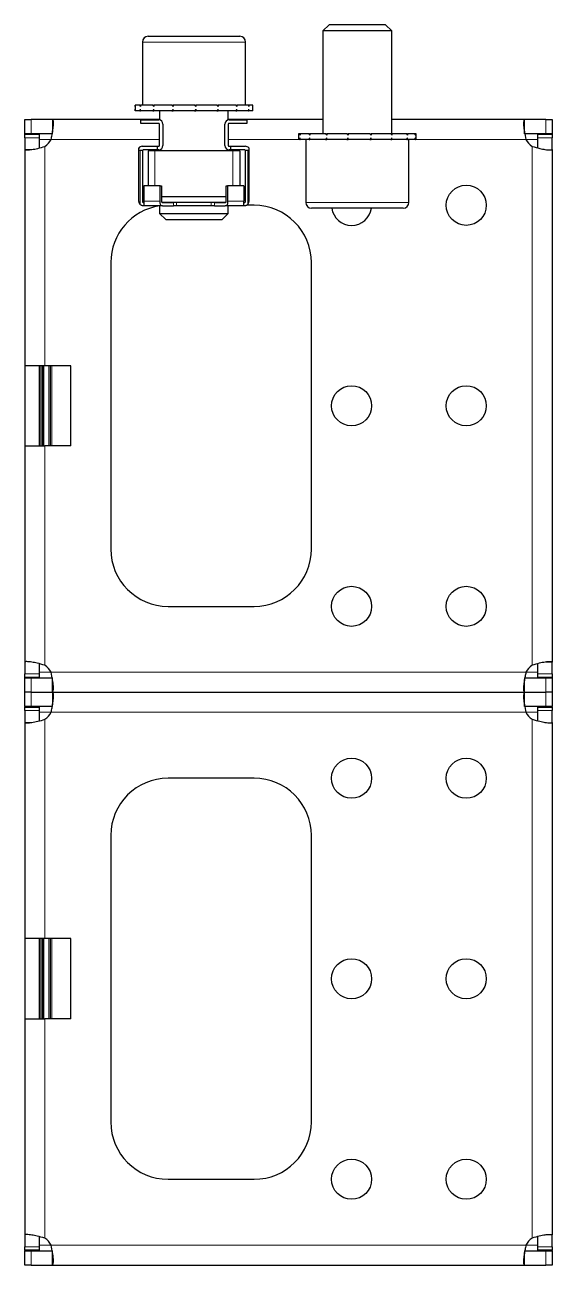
# Model space of a CAD drawing. Header units: millimetres. Extents: x 0 to 4022, y -762 to 566.
# Drawn here: x 3929.7 to 4021.7, y 289.4 to 505.9 of the extents above; entities that cross this region are included whole.
import ezdxf

# ---------------------------------------------------------------- set-up
doc = ezdxf.new("R2010")
doc.units = ezdxf.units.MM

msp = doc.modelspace()

# ---------------------------------------------------------------- linework, layer by layer
at = {"color": 7, "linetype": 'Continuous', "lineweight": 25}
for p, q in [((3982.74, 505.89), (3981.67, 504.82)), ((3981.67, 504.82), (3981.67, 486.89)), ((3993.67, 504.82), (3981.67, 504.82)), ((3992.59, 505.89), (3982.74, 505.89)), ((3993.67, 504.82), (3992.59, 505.89)), ((3993.67, 486.89), (3993.67, 504.82)), ((3950.17, 502.89), (3950.17, 491.89)), ((3951.17, 503.89), (3959.61, 503.89)), ((3959.61, 503.89), (3967.17, 503.89)), ((3968.17, 491.89), (3968.17, 502.89)), ((3948.92, 491.89), (3948.92, 490.89)), ((3948.92, 491.89), (3948.92, 491.64)), ((3949.73, 491.89), (3948.92, 491.89)), ((3948.92, 491.89), (3948.92, 491.89)), ((3949.73, 491.89), (3949.84, 491.89)), ((3949.84, 491.89), (3949.84, 491.64)), ((3951.99, 491.89), (3949.84, 491.89)), ((3951.99, 491.89), (3952.17, 491.89)), ((3952.17, 491.89), (3952.17, 491.64)), ((3955.34, 491.89), (3952.17, 491.89)), ((3955.34, 491.89), (3955.57, 491.89)), ((3955.57, 491.89), (3955.57, 491.64)), ((3959.27, 491.89), (3955.57, 491.89)), ((3959.27, 491.89), (3959.35, 491.89)), ((3959.47, 491.89), (3959.52, 491.89)), ((3959.52, 491.89), (3959.52, 491.64)), ((3963.18, 491.89), (3959.52, 491.89)), ((3963.18, 491.89), (3963.41, 491.89)), ((3963.41, 491.89), (3963.41, 491.64)), ((3966.48, 491.89), (3963.41, 491.89)), ((3966.48, 491.89), (3966.66, 491.89)), ((3966.66, 491.89), (3966.66, 491.64)), ((3968.67, 491.89), (3966.66, 491.89)), ((3968.67, 491.89), (3968.76, 491.89)), ((3968.76, 491.89), (3968.76, 491.64)), ((3969.42, 491.89), (3968.76, 491.89)), ((3969.42, 490.89), (3969.42, 491.89)), ((3929.67, 486.89), (3929.67, 489.39)), ((3929.67, 489.39), (3930.78, 489.39)), ((3934.5, 489.39), (3930.78, 489.39)), ((3953.17, 489.39), (3934.5, 489.39)), ((3934.5, 489.39), (3934.5, 487.18)), ((3948.92, 490.89), (3948.92, 491.14)), ((3949.73, 490.89), (3948.92, 490.89)), ((3948.92, 490.89), (3948.92, 490.89)), ((3949.73, 490.89), (3949.84, 490.89)), ((3949.84, 490.89), (3949.84, 491.14)), ((3951.99, 490.89), (3949.84, 490.89)), ((3949.92, 489.29), (3953.02, 489.29)), ((3949.92, 488.69), (3949.92, 489.29)), ((3951.99, 490.89), (3952.17, 490.89)), ((3952.17, 490.89), (3952.17, 491.14)), ((3955.34, 490.89), (3952.17, 490.89)), ((3953.17, 490.89), (3953.17, 489.28)), ((3955.34, 490.89), (3955.57, 490.89)), ((3955.57, 490.89), (3955.57, 491.14)), ((3959.27, 490.89), (3955.57, 490.89)), ((3959.27, 490.89), (3959.43, 490.89)), ((3959.43, 490.89), (3959.52, 490.89)), ((3959.52, 490.89), (3959.52, 491.14)), ((3963.18, 490.89), (3959.52, 490.89)), ((3963.18, 490.89), (3963.41, 490.89)), ((3963.41, 490.89), (3963.41, 491.14)), ((3966.48, 490.89), (3963.41, 490.89)), ((3965.17, 489.28), (3965.17, 490.89)), ((3981.67, 489.39), (3965.17, 489.39)), ((3965.32, 489.29), (3968.42, 489.29)), ((3966.48, 490.89), (3966.66, 490.89)), ((3966.66, 490.89), (3966.66, 491.14)), ((3968.67, 490.89), (3966.66, 490.89)), ((3968.42, 489.29), (3968.42, 488.69)), ((3968.67, 490.89), (3968.76, 490.89)), ((3968.76, 490.89), (3968.76, 491.14)), ((3969.42, 490.89), (3968.76, 490.89)), ((4016.83, 489.39), (3993.67, 489.39)), ((4016.83, 486.89), (4016.83, 489.39)), ((4020.56, 489.39), (4016.83, 489.39)), ((4020.56, 489.39), (4021.67, 489.39)), ((4021.67, 489.39), (4021.67, 486.89)), ((3953.02, 488.69), (3949.92, 488.69)), ((3953.17, 484.84), (3953.17, 488.54)), ((3953.77, 488.54), (3953.77, 484.84)), ((3964.57, 484.84), (3964.57, 488.54)), ((3965.17, 488.54), (3965.17, 484.84)), ((3968.42, 488.69), (3965.32, 488.69)), ((3930.78, 486.89), (3929.67, 486.89)), ((3929.67, 486.89), (3929.67, 486.79)), ((3929.67, 486.79), (3932.17, 486.79)), ((3929.67, 486.18), (3929.67, 486.79)), ((3929.67, 486.18), (3929.67, 484.12)), ((3934.5, 486.89), (3930.78, 486.89)), ((3932.17, 486.79), (3932.17, 486.18)), ((3932.17, 486.18), (3932.17, 484.36)), ((3977.42, 486.89), (3977.42, 485.89)), ((3977.65, 486.89), (3977.42, 486.89)), ((3977.65, 485.89), (3977.42, 485.89)), ((3977.65, 486.89), (3977.71, 486.89)), ((3977.65, 485.89), (3977.71, 485.89)), ((3977.71, 486.89), (3977.71, 486.64)), ((3979.25, 486.89), (3977.71, 486.89)), ((3977.71, 485.89), (3977.71, 486.14)), ((3979.25, 485.89), (3977.71, 485.89)), ((3978.67, 485.89), (3978.67, 474.89)), ((3979.25, 486.89), (3979.4, 486.89)), ((3979.25, 485.89), (3979.4, 485.89)), ((3979.4, 486.89), (3979.4, 486.64)), ((3982.13, 486.89), (3979.4, 486.89)), ((3979.4, 485.89), (3979.4, 486.14)), ((3982.13, 485.89), (3979.4, 485.89)), ((3982.13, 486.89), (3982.34, 486.89)), ((3982.13, 485.89), (3982.34, 485.89)), ((3982.34, 486.89), (3982.34, 486.64)), ((3985.85, 486.89), (3982.34, 486.89)), ((3982.34, 485.89), (3982.34, 486.14)), ((3985.85, 485.89), (3982.34, 485.89)), ((3985.85, 486.89), (3986.1, 486.89)), ((3985.85, 485.89), (3986.1, 485.89)), ((3986.1, 486.89), (3986.1, 486.64)), ((3989.85, 486.89), (3986.1, 486.89)), ((3986.1, 485.89), (3986.1, 486.14)), ((3989.85, 485.89), (3986.1, 485.89)), ((3989.85, 486.89), (3990.1, 486.89)), ((3989.85, 485.89), (3990.1, 485.89)), ((3990.1, 486.89), (3990.1, 486.64)), ((3993.52, 486.89), (3990.1, 486.89)), ((3990.1, 485.89), (3990.1, 486.14)), ((3993.52, 485.89), (3990.1, 485.89)), ((3993.52, 486.89), (3993.72, 486.89)), ((3993.52, 485.89), (3993.72, 485.89)), ((3993.72, 486.89), (3993.72, 486.64)), ((3996.29, 486.89), (3993.72, 486.89)), ((3993.72, 485.89), (3993.72, 486.14)), ((3996.29, 485.89), (3993.72, 485.89)), ((3996.29, 486.89), (3996.43, 486.89)), ((3996.29, 485.89), (3996.43, 485.89)), ((3997.75, 486.89), (3996.43, 486.89)), ((3996.43, 486.89), (3996.43, 486.64)), ((3996.43, 485.89), (3996.43, 486.14)), ((3997.75, 485.89), (3996.43, 485.89)), ((3996.67, 474.89), (3996.67, 485.89)), ((3997.75, 486.89), (3997.8, 486.89)), ((3997.75, 485.89), (3997.8, 485.89)), ((3997.8, 486.89), (3997.8, 486.64)), ((3997.92, 486.89), (3997.8, 486.89)), ((3997.8, 485.89), (3997.8, 486.14)), ((3997.92, 485.89), (3997.8, 485.89)), ((3997.92, 485.89), (3997.92, 486.89)), ((4020.56, 486.89), (4016.83, 486.89)), ((4019.17, 486.79), (4021.67, 486.79)), ((4019.17, 486.18), (4019.17, 486.79)), ((4019.17, 484.34), (4019.17, 486.18)), ((4021.67, 486.89), (4020.56, 486.89)), ((4021.67, 486.79), (4021.67, 486.89)), ((4021.67, 486.79), (4021.67, 486.18)), ((4021.67, 484.12), (4021.67, 486.18)), ((3929.67, 484.12), (3930.76, 484.12)), ((3929.67, 484.12), (3929.67, 446.39)), ((3949.57, 483.97), (3949.57, 484.39)), ((3949.57, 475.04), (3949.57, 483.97)), ((3949.78, 483.97), (3949.57, 483.97)), ((3950.17, 483.97), (3949.78, 483.97)), ((3950.12, 484.69), (3952.77, 484.69)), ((3950.32, 484.09), (3950.17, 483.97)), ((3950.17, 483.94), (3950.17, 475.04)), ((3952.77, 484.09), (3950.32, 484.09)), ((3951.17, 483.89), (3951.17, 477.76)), ((3952.37, 483.89), (3951.17, 483.89)), ((3965.97, 483.89), (3952.37, 483.89)), ((3952.77, 484.69), (3952.77, 484.09)), ((3952.77, 484.69), (3953.02, 484.69)), ((3953.02, 484.09), (3952.77, 484.09)), ((3953.17, 484.11), (3953.17, 483.89)), ((3965.17, 483.89), (3965.17, 484.11)), ((3965.32, 484.69), (3965.57, 484.69)), ((3965.57, 484.09), (3965.32, 484.09)), ((3965.57, 484.69), (3965.57, 484.09)), ((3965.57, 484.69), (3968.12, 484.69)), ((3968.02, 484.09), (3965.57, 484.09)), ((3967.17, 483.89), (3965.97, 483.89)), ((3967.17, 483.89), (3967.17, 477.76)), ((3968.16, 483.97), (3968.02, 484.09)), ((3968.17, 483.94), (3968.16, 483.97)), ((3968.56, 483.97), (3968.16, 483.97)), ((3968.17, 475.04), (3968.17, 483.94)), ((3968.77, 483.97), (3968.56, 483.97)), ((3968.77, 484.39), (3968.77, 483.97)), ((3968.77, 483.97), (3968.77, 475.04)), ((4021.67, 484.12), (4021.67, 394.67)), ((3950.44, 477.76), (3950.44, 475.09)), ((3953.29, 477.76), (3950.44, 477.76)), ((3953.29, 475.09), (3953.29, 477.76)), ((3953.29, 477.76), (3953.51, 477.76)), ((3953.51, 477.76), (3953.51, 475.09)), ((3964.82, 475.09), (3964.82, 477.76)), ((3964.82, 477.76), (3965.04, 477.76)), ((3965.04, 477.76), (3965.04, 475.09)), ((3967.9, 477.76), (3965.04, 477.76)), ((3967.9, 477.76), (3967.9, 475.09)), ((3950.32, 474.89), (3950.43, 474.89)), ((3950.34, 474.29), (3950.32, 474.29)), ((3950.34, 474.29), (3950.34, 474.29)), ((3950.44, 474.29), (3950.34, 474.29)), ((3950.43, 474.89), (3950.43, 474.89)), ((3950.43, 474.89), (3950.44, 474.89)), ((3950.44, 474.89), (3950.43, 474.89)), ((3950.44, 475.09), (3950.44, 474.29)), ((3953.69, 474.29), (3950.44, 474.29)), ((3953.17, 474.29), (3953.17, 472.97)), ((3964.82, 475.89), (3953.51, 475.89)), ((3964.66, 474.89), (3953.67, 474.89)), ((3953.69, 474.89), (3955.59, 474.89)), ((3953.69, 474.29), (3955.59, 474.29)), ((3956.14, 474.89), (3955.59, 474.89)), ((3956.14, 474.29), (3955.59, 474.29)), ((3962.19, 474.89), (3956.14, 474.89)), ((3962.19, 474.29), (3956.14, 474.29)), ((3962.74, 474.89), (3962.19, 474.89)), ((3962.74, 474.29), (3962.19, 474.29)), ((3962.74, 474.89), (3964.64, 474.89)), ((3962.74, 474.29), (3964.64, 474.29)), ((3967.9, 474.29), (3964.64, 474.29)), ((3965.17, 472.97), (3965.17, 474.29)), ((3967.9, 474.29), (3967.9, 475.09)), ((3967.9, 474.89), (3967.9, 474.89)), ((3967.9, 474.89), (3968.02, 474.89)), ((3967.9, 474.89), (3967.9, 474.89)), ((3967.9, 474.89), (3967.9, 474.89)), ((3968, 474.29), (3967.9, 474.29)), ((3968.02, 474.29), (3968, 474.29)), ((3968, 474.29), (3968, 474.29)), ((3969.67, 474.39), (3968.38, 474.39)), ((3953.17, 472.97), (3954.24, 471.89)), ((3953.17, 472.97), (3959.5, 472.97)), ((3959.5, 472.97), (3965.17, 472.97)), ((3964.09, 471.89), (3965.17, 472.97)), ((3995.67, 473.89), (3979.67, 473.89)), ((3954.24, 471.89), (3959.44, 471.89)), ((3959.44, 471.89), (3964.09, 471.89)), ((3944.67, 464.39), (3944.67, 414.39)), ((3979.67, 414.39), (3979.67, 464.39)), ((3933.17, 446.39), (3929.67, 446.39)), ((3929.67, 446.39), (3929.67, 432.39)), ((3932.17, 446.39), (3932.17, 432.39)), ((3937.67, 446.39), (3933.17, 446.39)), ((3937.67, 432.39), (3937.67, 446.39)), ((3929.67, 432.39), (3933.17, 432.39)), ((3929.67, 432.39), (3929.67, 394.67)), ((3937.67, 432.39), (3933.17, 432.39)), ((3954.67, 404.39), (3969.67, 404.39)), ((3929.67, 394.67), (3929.67, 392.6)), ((3932.17, 394.44), (3932.17, 392.6)), ((4019.17, 392.6), (4019.17, 394.42)), ((4021.67, 394.67), (4020.57, 394.67)), ((4021.67, 392.6), (4021.67, 394.67)), ((3929.67, 391.99), (3929.67, 392.6)), ((3932.17, 391.99), (3929.67, 391.99)), ((3929.67, 391.99), (3929.67, 391.89)), ((3929.67, 389.39), (3929.67, 391.89)), ((3929.67, 391.89), (3930.78, 391.89)), ((3930.78, 391.89), (3934.5, 391.89)), ((3932.17, 392.6), (3932.17, 391.99)), ((3934.5, 389.39), (3934.5, 391.89)), ((4016.83, 391.89), (4020.56, 391.89)), ((4019.17, 391.99), (4019.17, 392.6)), ((4021.67, 391.99), (4019.17, 391.99)), ((4020.56, 391.89), (4021.67, 391.89)), ((4021.67, 392.6), (4021.67, 391.99)), ((4021.67, 391.89), (4021.67, 391.99)), ((4021.67, 391.89), (4021.67, 389.39)), ((4016.83, 389.39), (4016.83, 391.61)), ((3930.78, 389.39), (3929.67, 389.39)), ((3929.67, 386.89), (3929.67, 389.39)), ((3930.78, 389.39), (3934.5, 389.39)), ((3934.5, 389.39), (4016.83, 389.39)), ((3934.5, 389.39), (3934.5, 387.18)), ((4016.83, 389.39), (4020.56, 389.39)), ((4016.83, 386.89), (4016.83, 389.39)), ((4021.67, 389.39), (4020.56, 389.39)), ((4021.67, 389.39), (4021.67, 386.89)), ((3930.78, 386.89), (3929.67, 386.89)), ((3929.67, 386.89), (3929.67, 386.79)), ((3929.67, 386.79), (3932.17, 386.79)), ((3929.67, 386.18), (3929.67, 386.79)), ((3929.67, 386.18), (3929.67, 384.12)), ((3934.5, 386.89), (3930.78, 386.89)), ((3932.17, 386.79), (3932.17, 386.18)), ((3932.17, 386.18), (3932.17, 384.36)), ((4020.56, 386.89), (4016.83, 386.89)), ((4019.17, 386.79), (4021.67, 386.79)), ((4019.17, 386.18), (4019.17, 386.79)), ((4019.17, 384.34), (4019.17, 386.18)), ((4021.67, 386.89), (4020.56, 386.89)), ((4021.67, 386.79), (4021.67, 386.89)), ((4021.67, 386.79), (4021.67, 386.18)), ((4021.67, 384.12), (4021.67, 386.18)), ((3929.67, 384.12), (3930.76, 384.12)), ((3929.67, 384.12), (3929.67, 346.39)), ((4021.67, 384.12), (4021.67, 294.67)), ((3969.67, 374.39), (3954.67, 374.39)), ((3944.67, 364.39), (3944.67, 314.39)), ((3979.67, 314.39), (3979.67, 364.39)), ((3933.17, 346.39), (3929.67, 346.39)), ((3929.67, 346.39), (3929.67, 332.39)), ((3932.17, 346.39), (3932.17, 332.39)), ((3937.67, 346.39), (3933.17, 346.39)), ((3937.67, 332.39), (3937.67, 346.39)), ((3929.67, 332.39), (3933.17, 332.39)), ((3929.67, 332.39), (3929.67, 294.67)), ((3937.67, 332.39), (3933.17, 332.39)), ((3954.67, 304.39), (3969.67, 304.39)), ((3929.67, 294.67), (3929.67, 292.6)), ((4021.67, 294.67), (4020.57, 294.67)), ((4021.67, 292.6), (4021.67, 294.67)), ((3929.67, 291.99), (3929.67, 292.6)), ((3932.17, 294.44), (3932.17, 292.6)), ((3932.17, 292.6), (3932.17, 291.99)), ((4019.17, 292.6), (4019.17, 294.42)), ((4019.17, 291.99), (4019.17, 292.6)), ((4021.67, 292.6), (4021.67, 291.99)), ((3932.17, 291.99), (3929.67, 291.99)), ((3929.67, 291.99), (3929.67, 291.89)), ((3929.67, 289.39), (3929.67, 291.89)), ((3929.67, 291.89), (3930.78, 291.89)), ((3930.78, 291.89), (3934.5, 291.89)), ((3934.5, 289.39), (3934.5, 291.89)), ((4016.83, 291.89), (4020.56, 291.89)), ((4016.83, 289.39), (4016.83, 291.61)), ((4021.67, 291.99), (4019.17, 291.99)), ((4020.56, 291.89), (4021.67, 291.89)), ((4021.67, 291.89), (4021.67, 291.99)), ((4021.67, 291.89), (4021.67, 289.39)), ((3930.78, 289.39), (3929.67, 289.39)), ((3930.78, 289.39), (3934.5, 289.39)), ((3934.5, 289.39), (4016.83, 289.39)), ((4016.83, 289.39), (4020.56, 289.39)), ((4021.67, 289.39), (4020.56, 289.39))]:
    msp.add_line(p, q, dxfattribs=at)
at = {"color": 8, "linetype": 'Continuous', "lineweight": 18}
for p, q in [((3959.66, 502.89), (3950.17, 502.89)), ((3968.17, 502.89), (3959.66, 502.89)), ((3930.78, 489.39), (3930.78, 486.89)), ((4020.56, 486.89), (4020.56, 489.39)), ((3932.17, 486.18), (3929.67, 486.18)), ((3932.17, 485.89), (3934.25, 485.89)), ((3934.25, 485.89), (3953.17, 485.89)), ((3965.17, 485.89), (3977.42, 485.89)), ((3997.92, 485.89), (4017.08, 485.89)), ((4017.08, 485.89), (4019.17, 485.89)), ((4021.67, 486.18), (4019.17, 486.18)), ((3933.17, 484.67), (3933.17, 446.39)), ((3949.78, 483.97), (3949.78, 474.52)), ((3952.37, 483.89), (3952.37, 477.76)), ((3965.97, 483.89), (3965.97, 477.76)), ((3968.56, 483.97), (3968.56, 474.52)), ((4018.17, 484.67), (4018.17, 394.11)), ((3953.29, 475.09), (3950.44, 475.09)), ((3955.59, 474.89), (3955.59, 474.29)), ((3956.14, 474.89), (3956.14, 474.29)), ((3962.19, 474.89), (3962.19, 474.29)), ((3962.74, 474.89), (3962.74, 474.29)), ((3967.9, 475.09), (3965.04, 475.09)), ((3978.67, 474.89), (3996.67, 474.89)), ((3932.47, 432.39), (3932.47, 446.39)), ((3932.67, 446.39), (3932.67, 432.39)), ((3932.78, 432.39), (3932.78, 446.39)), ((3932.98, 446.39), (3932.98, 432.39)), ((3933.86, 432.39), (3933.86, 446.39)), ((3934.06, 446.39), (3934.06, 432.39)), ((3934.16, 432.39), (3934.16, 446.39)), ((3934.36, 446.39), (3934.36, 432.39)), ((3933.17, 432.39), (3933.17, 394.11)), ((3929.67, 392.6), (3932.17, 392.6)), ((3930.78, 391.89), (3930.78, 389.39)), ((3934.25, 392.89), (3932.17, 392.89)), ((3934.25, 392.89), (4017.08, 392.89)), ((4019.17, 392.89), (4017.08, 392.89)), ((4019.17, 392.6), (4021.67, 392.6)), ((4020.56, 389.39), (4020.56, 391.89)), ((3930.78, 389.39), (3930.78, 386.89)), ((4020.56, 386.89), (4020.56, 389.39)), ((3932.17, 386.18), (3929.67, 386.18)), ((3932.17, 385.89), (3934.25, 385.89)), ((3934.25, 385.89), (4017.08, 385.89)), ((4017.08, 385.89), (4019.17, 385.89)), ((4021.67, 386.18), (4019.17, 386.18)), ((3933.17, 384.67), (3933.17, 346.39)), ((4018.17, 384.67), (4018.17, 294.11)), ((3932.47, 332.39), (3932.47, 346.39)), ((3932.67, 346.39), (3932.67, 332.39)), ((3932.78, 332.39), (3932.78, 346.39)), ((3932.98, 346.39), (3932.98, 332.39)), ((3933.86, 332.39), (3933.86, 346.39)), ((3934.06, 346.39), (3934.06, 332.39)), ((3934.16, 332.39), (3934.16, 346.39)), ((3934.36, 346.39), (3934.36, 332.39)), ((3933.17, 332.39), (3933.17, 294.11)), ((3929.67, 292.6), (3932.17, 292.6)), ((3934.25, 292.89), (3932.17, 292.89)), ((3934.25, 292.89), (4017.08, 292.89)), ((4019.17, 292.89), (4017.08, 292.89)), ((4019.17, 292.6), (4021.67, 292.6)), ((3930.78, 291.89), (3930.78, 289.39)), ((4020.56, 289.39), (4020.56, 291.89))]:
    msp.add_line(p, q, dxfattribs=at)
at = {"color": 7, "linetype": 'Continuous', "lineweight": 25}
for centre in [(4006.67, 474.39), (3986.67, 439.39), (4006.67, 439.39), (3986.67, 404.39), (4006.67, 404.39), (3986.67, 374.39), (4006.67, 374.39), (3986.67, 339.39), (4006.67, 339.39), (3986.67, 304.39), (4006.67, 304.39)]:
    msp.add_circle(centre, 3.5, dxfattribs=at)
for centre, radius, start, end in [((3951.17, 502.89), 1, 90, 180), ((3967.17, 502.89), 1, 0, 90), ((3953.02, 488.54), 0.75, 0, 90), ((3965.32, 488.54), 0.75, 90, 180), ((3953.02, 488.54), 0.15, 0, 90), ((3965.32, 488.54), 0.15, 90, 180), ((3931.17, 487.54), 3.5, 304.8499, 331.8729), ((4020.17, 487.54), 3.5, 208.1271, 235.1501), ((3950.17, 483.94), 0.75, 93.7315, 143.2818), ((3953.02, 484.84), 0.15, 270, 0), ((3953.02, 484.84), 0.75, 270, 0), ((3965.32, 484.84), 0.75, 180, 270), ((3965.32, 484.84), 0.15, 180, 270), ((3968.11, 483.83), 0.863, 40.7241, 89.7256), ((3954.67, 464.39), 10, 98.6269, 180), ((3950.32, 475.04), 0.75, 180, 223.9455), ((3968.02, 475.04), 0.75, 316.0545, 0), ((3969.67, 464.39), 10, 0, 90), ((3979.67, 474.89), 1, 180, 270), ((3995.67, 474.89), 1, 270, 0), ((3986.67, 474.39), 3.5, 188.2132, 351.7868), ((3954.67, 414.39), 10, 180, 270), ((3969.67, 414.39), 10, 270, 0), ((3931.17, 391.24), 3.5, 28.1271, 55.1501), ((4020.17, 391.24), 3.5, 124.8499, 151.8729), ((3931.17, 387.54), 3.5, 304.8499, 331.8729), ((4020.17, 387.54), 3.5, 208.1271, 235.1501), ((3954.67, 364.39), 10, 90, 180), ((3969.67, 364.39), 10, 0, 90), ((3954.67, 314.39), 10, 180, 270), ((3969.67, 314.39), 10, 270, 0), ((3931.17, 291.24), 3.5, 28.1271, 55.1501), ((4020.17, 291.24), 3.5, 124.8499, 151.8729)]:
    msp.add_arc(centre, radius, start, end, dxfattribs=at)
for points, knots in [([(3948.92, 491.64), (3948.92, 491.68), (3948.92, 491.75), (3948.92, 491.83), (3948.92, 491.87), (3948.92, 491.89)], [0, 0, 0, 0, 0.499981, 0.749988, 1, 1, 1, 1]), ([(3949.84, 491.64), (3949.82, 491.68), (3949.79, 491.75), (3949.76, 491.83), (3949.74, 491.87), (3949.73, 491.89)], [0, 0, 0, 0, 0.499981, 0.749988, 1, 1, 1, 1]), ([(3952.17, 491.64), (3952.14, 491.68), (3952.09, 491.75), (3952.03, 491.83), (3952, 491.87), (3951.99, 491.89)], [0, 0, 0, 0, 0.499981, 0.749988, 1, 1, 1, 1]), ([(3955.57, 491.64), (3955.53, 491.68), (3955.47, 491.75), (3955.39, 491.83), (3955.35, 491.87), (3955.34, 491.89)], [0, 0, 0, 0, 0.499981, 0.749988, 1, 1, 1, 1]), ([(3959.52, 491.64), (3959.47, 491.68), (3959.41, 491.75), (3959.33, 491.83), (3959.29, 491.87), (3959.27, 491.89)], [0, 0, 0, 0, 0.4999808, 0.7499881, 1, 1, 1, 1]), ([(3959.52, 491.64), (3959.5, 491.71), (3959.47, 491.84), (3959.44, 491.88), (3959.43, 491.89)], [0, 0, 0, 0, 0.561794, 1, 1, 1, 1]), ([(3963.41, 491.64), (3963.37, 491.68), (3963.31, 491.75), (3963.24, 491.83), (3963.2, 491.87), (3963.18, 491.89)], [0, 0, 0, 0, 0.499981, 0.749988, 1, 1, 1, 1]), ([(3966.66, 491.64), (3966.63, 491.68), (3966.59, 491.75), (3966.53, 491.83), (3966.5, 491.87), (3966.48, 491.89)], [0, 0, 0, 0, 0.499981, 0.749988, 1, 1, 1, 1]), ([(3968.76, 491.64), (3968.75, 491.68), (3968.73, 491.75), (3968.7, 491.83), (3968.68, 491.87), (3968.67, 491.89)], [0, 0, 0, 0, 0.499981, 0.749988, 1, 1, 1, 1]), ([(3934.25, 485.89), (3934.31, 486.15), (3934.41, 486.64), (3934.55, 487.46), (3934.65, 488.17), (3934.67, 488.74), (3934.65, 489.1), (3934.6, 489.34), (3934.53, 489.37), (3934.5, 489.39)], [0, 0, 0, 0, 0.144067, 0.271276, 0.474907, 0.597997, 0.726338, 0.860245, 1, 1, 1, 1]), ([(3948.92, 490.89), (3948.92, 490.91), (3948.92, 490.95), (3948.92, 491.04), (3948.92, 491.1), (3948.92, 491.14)], [0, 0, 0, 0, 0.25014, 0.50028, 1, 1, 1, 1]), ([(3949.73, 490.89), (3949.74, 490.91), (3949.76, 490.95), (3949.79, 491.04), (3949.82, 491.1), (3949.84, 491.14)], [0, 0, 0, 0, 0.25014, 0.50028, 1, 1, 1, 1]), ([(3951.99, 490.89), (3952, 490.91), (3952.03, 490.95), (3952.09, 491.04), (3952.14, 491.1), (3952.17, 491.14)], [0, 0, 0, 0, 0.25014, 0.50028, 1, 1, 1, 1]), ([(3955.34, 490.89), (3955.35, 490.91), (3955.39, 490.95), (3955.47, 491.04), (3955.53, 491.1), (3955.57, 491.14)], [0, 0, 0, 0, 0.25014, 0.50028, 1, 1, 1, 1]), ([(3959.27, 490.89), (3959.29, 490.91), (3959.33, 490.95), (3959.41, 491.04), (3959.47, 491.1), (3959.52, 491.14)], [0, 0, 0, 0, 0.25014, 0.50028, 1, 1, 1, 1]), ([(3959.52, 491.14), (3959.5, 491.07), (3959.47, 490.94), (3959.44, 490.91), (3959.43, 490.89)], [0, 0, 0, 0, 0.561794, 1, 1, 1, 1]), ([(3963.18, 490.89), (3963.2, 490.91), (3963.24, 490.95), (3963.31, 491.04), (3963.37, 491.1), (3963.41, 491.14)], [0, 0, 0, 0, 0.25014, 0.50028, 1, 1, 1, 1]), ([(3966.48, 490.89), (3966.5, 490.91), (3966.53, 490.95), (3966.59, 491.04), (3966.63, 491.1), (3966.66, 491.14)], [0, 0, 0, 0, 0.25014, 0.50028, 1, 1, 1, 1]), ([(3968.67, 490.89), (3968.68, 490.91), (3968.7, 490.95), (3968.73, 491.04), (3968.75, 491.1), (3968.76, 491.14)], [0, 0, 0, 0, 0.25014, 0.50028, 1, 1, 1, 1]), ([(4016.83, 489.39), (4016.8, 489.37), (4016.75, 489.33), (4016.68, 488.98), (4016.66, 488.31), (4016.79, 487.2), (4016.98, 486.34), (4017.08, 485.89)], [0, 0, 0, 0, 0.16069, 0.301312, 0.521951, 0.753573, 1, 1, 1, 1]), ([(3977.71, 486.64), (3977.7, 486.68), (3977.68, 486.75), (3977.67, 486.83), (3977.66, 486.87), (3977.65, 486.89)], [0, 0, 0, 0, 0.499981, 0.749988, 1, 1, 1, 1]), ([(3977.65, 485.89), (3977.66, 485.91), (3977.67, 485.95), (3977.68, 486.04), (3977.7, 486.1), (3977.71, 486.14)], [0, 0, 0, 0, 0.2501401, 0.5002802, 1, 1, 1, 1]), ([(3979.4, 486.64), (3979.37, 486.68), (3979.33, 486.75), (3979.29, 486.83), (3979.26, 486.87), (3979.25, 486.89)], [0, 0, 0, 0, 0.499981, 0.749988, 1, 1, 1, 1]), ([(3979.25, 485.89), (3979.26, 485.91), (3979.29, 485.95), (3979.33, 486.04), (3979.37, 486.1), (3979.4, 486.14)], [0, 0, 0, 0, 0.25014, 0.50028, 1, 1, 1, 1]), ([(3982.34, 486.64), (3982.31, 486.68), (3982.25, 486.75), (3982.18, 486.83), (3982.15, 486.87), (3982.13, 486.89)], [0, 0, 0, 0, 0.499981, 0.749988, 1, 1, 1, 1]), ([(3982.13, 485.89), (3982.15, 485.91), (3982.18, 485.95), (3982.25, 486.04), (3982.31, 486.1), (3982.34, 486.14)], [0, 0, 0, 0, 0.25014, 0.50028, 1, 1, 1, 1]), ([(3986.1, 486.64), (3986.06, 486.68), (3986, 486.75), (3985.91, 486.83), (3985.87, 486.87), (3985.85, 486.89)], [0, 0, 0, 0, 0.4999808, 0.7499881, 1, 1, 1, 1]), ([(3985.85, 485.89), (3985.87, 485.91), (3985.91, 485.95), (3986, 486.04), (3986.06, 486.1), (3986.1, 486.14)], [0, 0, 0, 0, 0.25014, 0.50028, 1, 1, 1, 1]), ([(3990.1, 486.64), (3990.06, 486.68), (3989.99, 486.75), (3989.91, 486.83), (3989.87, 486.87), (3989.85, 486.89)], [0, 0, 0, 0, 0.499981, 0.749988, 1, 1, 1, 1]), ([(3989.85, 485.89), (3989.87, 485.91), (3989.91, 485.95), (3989.99, 486.04), (3990.06, 486.1), (3990.1, 486.14)], [0, 0, 0, 0, 0.25014, 0.50028, 1, 1, 1, 1]), ([(3993.72, 486.64), (3993.69, 486.68), (3993.64, 486.75), (3993.57, 486.83), (3993.54, 486.87), (3993.52, 486.89)], [0, 0, 0, 0, 0.499981, 0.749988, 1, 1, 1, 1]), ([(3993.52, 485.89), (3993.54, 485.91), (3993.57, 485.95), (3993.64, 486.04), (3993.69, 486.1), (3993.72, 486.14)], [0, 0, 0, 0, 0.25014, 0.50028, 1, 1, 1, 1]), ([(3996.43, 486.64), (3996.4, 486.68), (3996.37, 486.75), (3996.33, 486.83), (3996.3, 486.87), (3996.29, 486.89)], [0, 0, 0, 0, 0.4999808, 0.7499881, 1, 1, 1, 1]), ([(3996.29, 485.89), (3996.3, 485.91), (3996.33, 485.95), (3996.37, 486.04), (3996.4, 486.1), (3996.43, 486.14)], [0, 0, 0, 0, 0.25014, 0.50028, 1, 1, 1, 1]), ([(3997.8, 486.64), (3997.79, 486.68), (3997.78, 486.75), (3997.77, 486.83), (3997.76, 486.87), (3997.75, 486.89)], [0, 0, 0, 0, 0.499981, 0.749988, 1, 1, 1, 1]), ([(3997.75, 485.89), (3997.76, 485.91), (3997.77, 485.95), (3997.78, 486.04), (3997.79, 486.1), (3997.8, 486.14)], [0, 0, 0, 0, 0.25014, 0.50028, 1, 1, 1, 1]), ([(3929.67, 484.12), (3929.69, 484.1), (3929.74, 484.07), (3930.14, 484.06), (3930.85, 484.1), (3931.95, 484.31), (3932.75, 484.55), (3933.17, 484.67)], [0, 0, 0, 0, 0.17084, 0.319217, 0.548103, 0.767822, 1, 1, 1, 1]), ([(3950.17, 483.97), (3950.17, 483.97), (3950.17, 483.96), (3950.17, 483.95), (3950.17, 483.94)], [0, 0, 0, 0, 0.1035213, 1, 1, 1, 1]), ([(4018.17, 484.67), (4018.62, 484.54), (4019.43, 484.33), (4020.34, 484.13), (4020.93, 484.06), (4021.33, 484.04), (4021.61, 484.06), (4021.65, 484.1), (4021.67, 484.12)], [0, 0, 0, 0, 0.254149, 0.448213, 0.574908, 0.708872, 0.850468, 1, 1, 1, 1]), ([(3950.32, 474.29), (3950.27, 474.3), (3950.19, 474.3), (3950.03, 474.35), (3949.88, 474.43), (3949.81, 474.5), (3949.78, 474.52)], [0, 0, 0, 0, 0.27894, 0.558893, 0.819326, 1, 1, 1, 1]), ([(3950.17, 475.04), (3950.17, 475.03), (3950.17, 475), (3950.19, 474.96), (3950.22, 474.93), (3950.26, 474.9), (3950.3, 474.9), (3950.32, 474.89)], [0, 0, 0, 0, 0.146022, 0.291755, 0.44415, 0.665415, 1, 1, 1, 1]), ([(3953.69, 474.29), (3953.63, 474.3), (3953.49, 474.3), (3953.37, 474.41), (3953.31, 474.58), (3953.29, 474.8), (3953.29, 474.98), (3953.29, 475.08), (3953.29, 475.09)], [0, 0, 0, 0, 0.208723, 0.418821, 0.600828, 0.778576, 0.967244, 1, 1, 1, 1]), ([(3953.51, 475.09), (3953.51, 475.07), (3953.52, 475.03), (3953.53, 474.98), (3953.56, 474.94), (3953.62, 474.9), (3953.67, 474.89), (3953.69, 474.89)], [0, 0, 0, 0, 0.153686, 0.307038, 0.468255, 0.701155, 1, 1, 1, 1]), ([(3965.04, 475.09), (3965.04, 475), (3965.04, 474.82), (3965.02, 474.59), (3964.97, 474.42), (3964.86, 474.32), (3964.74, 474.29), (3964.66, 474.29), (3964.64, 474.29)], [0, 0, 0, 0, 0.1948171, 0.3897748, 0.5799865, 0.758346, 0.9374794, 1, 1, 1, 1]), ([(3964.64, 474.89), (3964.67, 474.89), (3964.72, 474.9), (3964.77, 474.94), (3964.81, 474.99), (3964.82, 475.05), (3964.82, 475.08), (3964.82, 475.09)], [0, 0, 0, 0, 0.334052, 0.54998, 0.729611, 0.91025, 1, 1, 1, 1]), ([(3968.02, 474.89), (3968.04, 474.9), (3968.07, 474.9), (3968.12, 474.93), (3968.15, 474.97), (3968.16, 475.01), (3968.17, 475.04), (3968.17, 475.04)], [0, 0, 0, 0, 0.361064, 0.563339, 0.734562, 0.906749, 1, 1, 1, 1]), ([(3968.56, 474.52), (3968.51, 474.48), (3968.41, 474.39), (3968.24, 474.32), (3968.11, 474.3), (3968.04, 474.3), (3968.02, 474.29)], [0, 0, 0, 0, 0.278357, 0.557903, 0.816717, 1, 1, 1, 1]), ([(3933.17, 394.11), (3932.71, 394.24), (3931.91, 394.46), (3930.99, 394.65), (3930.4, 394.72), (3930, 394.74), (3929.72, 394.73), (3929.69, 394.69), (3929.67, 394.67)], [0, 0, 0, 0, 0.254149, 0.448213, 0.574908, 0.708872, 0.850468, 1, 1, 1, 1]), ([(4021.67, 394.67), (4021.64, 394.68), (4021.6, 394.71), (4021.2, 394.72), (4020.48, 394.68), (4019.39, 394.47), (4018.58, 394.23), (4018.17, 394.11)], [0, 0, 0, 0, 0.17084, 0.319217, 0.548103, 0.767822, 1, 1, 1, 1]), ([(3934.5, 389.39), (3934.53, 389.41), (3934.58, 389.45), (3934.65, 389.81), (3934.68, 390.47), (3934.54, 391.58), (3934.35, 392.45), (3934.25, 392.89)], [0, 0, 0, 0, 0.16069, 0.301312, 0.521951, 0.753573, 1, 1, 1, 1]), ([(4017.08, 392.89), (4017.03, 392.63), (4016.93, 392.14), (4016.78, 391.32), (4016.68, 390.61), (4016.66, 390.05), (4016.68, 389.69), (4016.74, 389.44), (4016.8, 389.41), (4016.83, 389.39)], [0, 0, 0, 0, 0.144067, 0.271276, 0.474907, 0.597997, 0.726338, 0.860245, 1, 1, 1, 1]), ([(3934.25, 385.89), (3934.31, 386.15), (3934.41, 386.64), (3934.55, 387.46), (3934.65, 388.17), (3934.67, 388.74), (3934.65, 389.1), (3934.6, 389.34), (3934.53, 389.37), (3934.5, 389.39)], [0, 0, 0, 0, 0.144067, 0.271276, 0.474907, 0.597997, 0.726338, 0.860245, 1, 1, 1, 1]), ([(4016.83, 389.39), (4016.8, 389.37), (4016.75, 389.33), (4016.68, 388.98), (4016.66, 388.31), (4016.79, 387.2), (4016.98, 386.34), (4017.08, 385.89)], [0, 0, 0, 0, 0.16069, 0.301312, 0.521951, 0.753573, 1, 1, 1, 1]), ([(3929.67, 384.12), (3929.69, 384.1), (3929.74, 384.07), (3930.14, 384.06), (3930.85, 384.1), (3931.95, 384.31), (3932.75, 384.55), (3933.17, 384.67)], [0, 0, 0, 0, 0.17084, 0.319217, 0.548103, 0.767822, 1, 1, 1, 1]), ([(4018.17, 384.67), (4018.62, 384.54), (4019.43, 384.33), (4020.34, 384.13), (4020.93, 384.06), (4021.33, 384.04), (4021.61, 384.06), (4021.65, 384.1), (4021.67, 384.12)], [0, 0, 0, 0, 0.254149, 0.448213, 0.574908, 0.708872, 0.850468, 1, 1, 1, 1]), ([(3933.17, 294.11), (3932.71, 294.24), (3931.91, 294.46), (3930.99, 294.65), (3930.4, 294.72), (3930, 294.74), (3929.72, 294.73), (3929.69, 294.69), (3929.67, 294.67)], [0, 0, 0, 0, 0.254149, 0.448213, 0.574908, 0.708872, 0.850468, 1, 1, 1, 1]), ([(4021.67, 294.67), (4021.64, 294.68), (4021.6, 294.71), (4021.2, 294.72), (4020.48, 294.68), (4019.39, 294.47), (4018.58, 294.23), (4018.17, 294.11)], [0, 0, 0, 0, 0.17084, 0.319217, 0.548103, 0.767822, 1, 1, 1, 1]), ([(3934.5, 289.39), (3934.53, 289.41), (3934.58, 289.45), (3934.65, 289.81), (3934.68, 290.47), (3934.54, 291.58), (3934.35, 292.45), (3934.25, 292.89)], [0, 0, 0, 0, 0.16069, 0.3013121, 0.5219513, 0.7535732, 1, 1, 1, 1]), ([(4017.08, 292.89), (4017.03, 292.63), (4016.93, 292.14), (4016.78, 291.32), (4016.68, 290.61), (4016.66, 290.05), (4016.68, 289.69), (4016.74, 289.44), (4016.8, 289.41), (4016.83, 289.39)], [0, 0, 0, 0, 0.144067, 0.271276, 0.474907, 0.597997, 0.726338, 0.860245, 1, 1, 1, 1])]:
    msp.add_open_spline(points, degree=3, knots=knots, dxfattribs=at)

doc.saveas('drawing.dxf')
